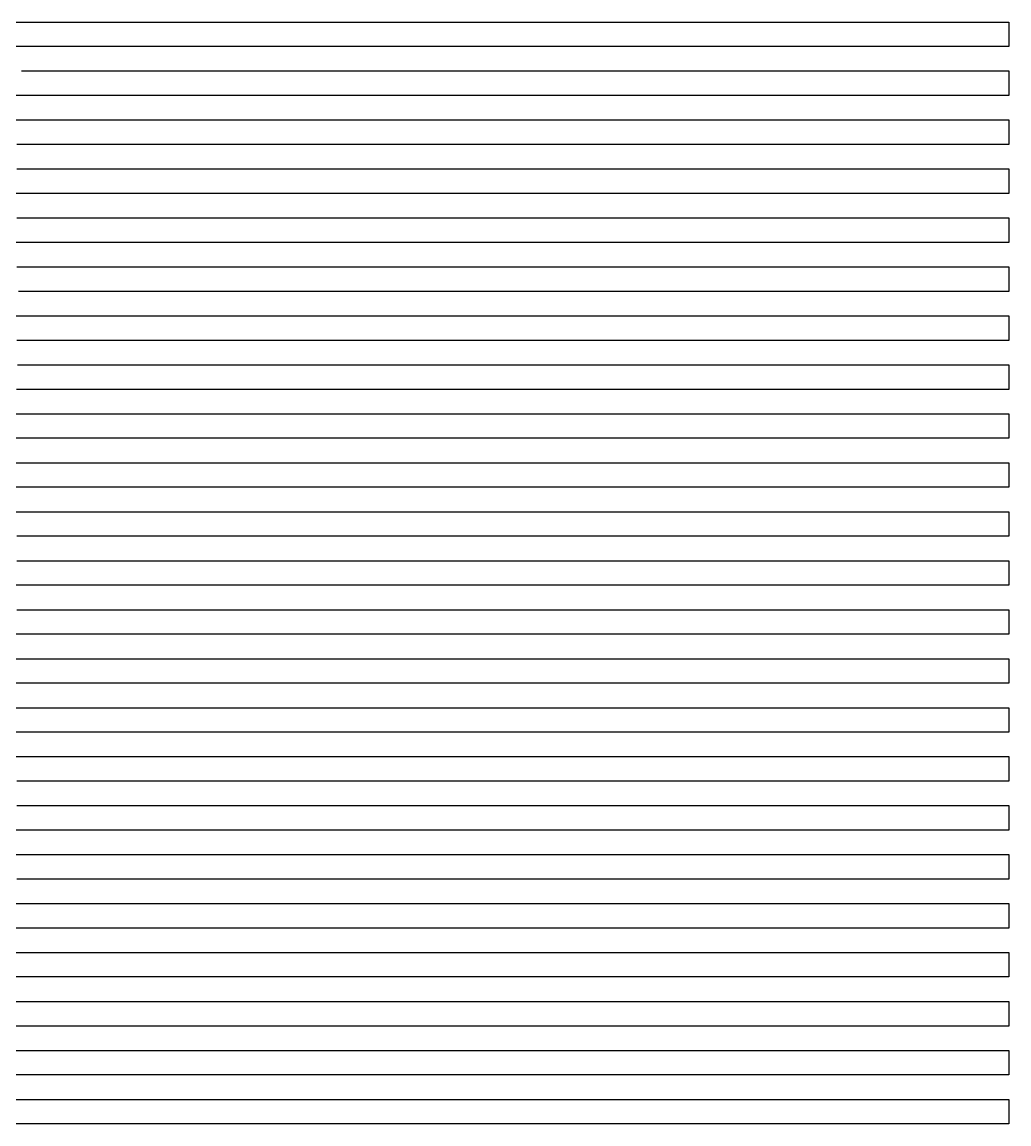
# Model space of a CAD drawing. Extents: x 20 to 170, y 60 to 234.
# Drawn here: x 132.5 to 170, y 60 to 101.87 of the extents above; entities that cross this region are included whole.
import ezdxf

# ---------------------------------------------------------------- set-up
doc = ezdxf.new("R2010")
doc.units = 0
doc.header["$LTSCALE"] = 0.000394
doc.layers.add('SPLINE', color=7, linetype='CONTINUOUS')

msp = doc.modelspace()

# ---------------------------------------------------------------- linework, layer by layer
at = {"layer": 'SPLINE', "color": 2}
for points in [[(132.172699, 101.873642, -16.168135), (133.002243, 101.873642, -16.086695), (134.399063, 101.873642, -16.014675), (135.793518, 101.873642, -15.836175), (137.190353, 101.873642, -15.638936), (138.584793, 101.873642, -15.479278), (138.802216, 101.873642, -15.498037), (139.428467, 101.873642, -15.613896), (139.981598, 101.873642, -15.498037), (140.461411, 101.873642, -15.563796), (141.376038, 101.873642, -15.616997), (142.335602, 101.873642, -15.851835), (142.423035, 101.873642, -15.880055), (143.470093, 101.873642, -16.384155), (144.167267, 101.873642, -17.013573), (144.320923, 101.873642, -17.163853), (144.342194, 101.873642, -17.179533), (145.105652, 101.873642, -17.539591), (145.259216, 101.873642, -17.630411), (145.410431, 101.873642, -17.736851), (145.564087, 101.873642, -17.865269), (146.436249, 101.873642, -18.679407), (147.308319, 101.873642, -19.249226), (147.407623, 101.873642, -19.327505), (147.854279, 101.873642, -19.790983), (147.875565, 101.873642, -19.800364), (148.116608, 101.873642, -19.346325), (148.355347, 101.873642, -19.051968), (148.70517, 101.873642, -18.829687), (149.052597, 101.873642, -18.741987), (149.752167, 101.873642, -18.751408), (150.449341, 101.873642, -18.886047), (150.799225, 101.873642, -18.995647), (151.146545, 101.873642, -19.161585), (151.758713, 101.873642, -19.584286), (151.843811, 101.873642, -19.653185), (152.08493, 101.873642, -19.875504), (152.964096, 101.873642, -20.592562), (153.105896, 101.873642, -20.717821), (153.387146, 101.873642, -21.0779), (153.528976, 101.873642, -21.347179), (153.597565, 101.873642, -21.531919), (153.668442, 101.873642, -21.810617), (153.687363, 101.873642, -21.951538), (153.706223, 101.873642, -22.214516), (154.221466, 101.873642, -22.662275), (154.31366, 101.873642, -22.781296), (154.358582, 101.873642, -22.894033), (154.403442, 101.873642, -23.128874), (154.429459, 101.873642, -23.291674), (154.533493, 101.873642, -24.05571), (154.637451, 101.873642, -25.013868), (154.71788, 101.873642, -25.921925), (154.800537, 101.873642, -26.980263), (154.880844, 101.873642, -28.217098), (154.984909, 101.873642, -30.083353), (155.486008, 101.873642, -39.915424), (156.107483, 101.873642, -39.962379), (158.125931, 101.873642, -40), (170, 101.873642, -40), (170, 100.942459, -40), (158.125931, 100.942459, -40), (156.729111, 100.942459, -39.97176), (156.381668, 100.942459, -39.97176), (154.417633, 100.942459, -39.890366), (154.396347, 100.942459, -39.852825), (154.209686, 100.942459, -38.725544), (153.606979, 100.942459, -31.414089), (153.34938, 100.942459, -27.56892), (153.240616, 100.942459, -26.112965), (153.131958, 100.942459, -24.998228), (152.756149, 100.942459, -21.632137), (152.685226, 100.942459, -21.2971), (152.543411, 100.942459, -20.96204), (152.193665, 100.942459, -20.517382), (152.08493, 100.942459, -20.426601), (151.146545, 100.942459, -19.268045), (150.799225, 100.942459, -19.058268), (150.711746, 100.942459, -19.026947), (149.752167, 100.942459, -18.729467), (148.355347, 100.942459, -18.613607), (147.636841, 100.942459, -18.748247), (146.960876, 100.942459, -18.626167), (146.589844, 100.942459, -18.716948), (146.358231, 100.942459, -18.886047), (146.218811, 100.942459, -19.036327), (145.722427, 100.942459, -18.478968), (144.167267, 100.942459, -16.957233), (143.644943, 100.942459, -16.453054), (143.470093, 100.942459, -16.343454), (142.623932, 100.942459, -15.930136), (142.434937, 100.942459, -15.817415), (142.096878, 100.942459, -15.673396), (141.758911, 100.942459, -15.579476), (141.420929, 100.942459, -15.501176), (140.678833, 100.942459, -15.169238), (140.503967, 100.942459, -15.100338), (139.981598, 100.942459, -14.950058), (139.282013, 100.942459, -14.781019), (138.584793, 100.942459, -14.665159), (137.190353, 100.942459, -14.55556), (136.731812, 100.942459, -14.624459), (135.859741, 100.942459, -14.574299), (135.727325, 100.942459, -14.580579), (135.096298, 100.942459, -14.586859), (135.008789, 100.942459, -14.577479), (134.74646, 100.942459, -14.571219), (134.616486, 100.942459, -14.59312), (134.399063, 100.942459, -14.655699), (133.002243, 100.942459, -14.909358), (131.605392, 100.942459, -15.209937)], [(132.479889, 100.013611, -13.866682), (132.652512, 100.013611, -13.807182), (133.002243, 100.013611, -13.716402), (133.61203, 100.013611, -13.757062), (134.399063, 100.013611, -13.650622), (135.096298, 100.013611, -13.710122), (135.793518, 100.013611, -13.788382), (136.490738, 100.013611, -13.800902), (137.190353, 100.013611, -13.913642), (138.584793, 100.013611, -14.286241), (138.825867, 100.013611, -14.37704), (139.544373, 100.013611, -14.730879), (139.981598, 100.013611, -14.840459), (140.678833, 100.013611, -15.119158), (140.744934, 100.013611, -15.159858), (141.550903, 100.013611, -15.519977), (141.725769, 100.013611, -15.613896), (142.619202, 100.013611, -16.268295), (142.772888, 100.013611, -16.359135), (144.167267, 100.013611, -17.768171), (144.647095, 100.013611, -18.325529), (144.670685, 100.013611, -18.325529), (144.921265, 100.013611, -18.241009), (145.282822, 100.013611, -18.184629), (145.564087, 100.013611, -17.943489), (145.913879, 100.013611, -17.783831), (146.261383, 100.013611, -17.749411), (146.960876, 100.013611, -17.884029), (147.090912, 100.013611, -17.927889), (148.038635, 100.013611, -18.313049), (148.197037, 100.013611, -18.397589), (148.46405, 100.013611, -18.610487), (149.752167, 100.013611, -18.845327), (149.924744, 100.013611, -18.895428), (150.099609, 100.013611, -18.979967), (150.449341, 100.013611, -19.268045), (150.624252, 100.013611, -19.499725), (150.799225, 100.013611, -19.822304), (151.10405, 100.013611, -20.420341), (151.496399, 100.013611, -20.915062), (151.67131, 100.013611, -21.168739), (151.80127, 100.013611, -21.538219), (152.193665, 100.013611, -24.17157), (152.302307, 100.013611, -25.073368), (152.734879, 100.013611, -28.940416), (152.798706, 100.013611, -29.745132), (153.183899, 100.013611, -35.024437), (153.566833, 100.013611, -39.686844), (153.5905, 100.013611, -39.833984), (154.287689, 100.013611, -39.887245), (156.729111, 100.013611, -39.987419), (158.125931, 100.013611, -40), (170, 100.013611, -40), (170, 99.082397, -40), (157.078964, 99.082397, -40), (156.729111, 99.082397, -39.981159), (156.381668, 99.082397, -39.952999), (156.031906, 99.082397, -39.9342), (155.334702, 99.082397, -39.9342), (153.465134, 99.082397, -39.855904), (152.673447, 99.082397, -39.830864), (152.652161, 99.082397, -39.668064), (152.193665, 99.082397, -33.311623), (152.10614, 99.082397, -32.187527), (151.843811, 99.082397, -29.269175), (151.80127, 99.082397, -28.821417), (151.146545, 99.082397, -24.40955), (150.884338, 99.082397, -22.070498), (150.799225, 99.082397, -21.751118), (150.449341, 99.082397, -21.052839), (149.752167, 99.082397, -19.581165), (149.402374, 99.082397, -19.202305), (149.052597, 99.082397, -19.033207), (148.355347, 99.082397, -18.469587), (148.180435, 99.082397, -18.334949), (148.005554, 99.082397, -18.225349), (147.833008, 99.082397, -18.140829), (147.329605, 99.082397, -17.937269), (146.960876, 99.082397, -17.667971), (146.261383, 99.082397, -17.285931), (146.086411, 99.082397, -17.220211), (145.913879, 99.082397, -17.185793), (145.564087, 99.082397, -17.157593), (145.204849, 99.082397, -17.176413), (144.843246, 99.082397, -17.232771), (144.167267, 99.082397, -17.148193), (143.808075, 99.082397, -17.248411), (143.446396, 99.082397, -17.564651), (143.427521, 99.082397, -17.570911), (142.983215, 99.082397, -17.426891), (142.815399, 99.082397, -17.398691), (142.075592, 99.082397, -16.665993), (141.683289, 99.082397, -16.374775), (141.376038, 99.082397, -16.024075), (141.061646, 99.082397, -15.682796), (139.806671, 99.082397, -14.821719), (138.93454, 99.082397, -14.39272), (138.584793, 99.082397, -14.176661), (138.237305, 99.082397, -14.032641), (137.887543, 99.082397, -13.916762), (137.67012, 99.082397, -13.866682), (136.8405, 99.082397, -13.566043), (136.665588, 99.082397, -13.525343), (135.793518, 99.082397, -13.346863), (134.399063, 99.082397, -13.240444), (133.699463, 99.082397, -13.309284), (133.002243, 99.082397, -13.112024), (132.042664, 99.082397, -13.058764)], [(132.20575, 98.151184, -12.704945), (132.827393, 98.151184, -12.974285), (133.352036, 98.151184, -12.939825), (133.699463, 98.151184, -12.939825), (134.824493, 98.151184, -13.108904), (134.963989, 98.151184, -13.130844), (135.55481, 98.151184, -13.296764), (135.968384, 98.151184, -13.340623), (136.490738, 98.151184, -13.443963), (136.8405, 98.151184, -13.531623), (137.887543, 98.151184, -13.919902), (138.584793, 98.151184, -14.45534), (138.93454, 98.151184, -14.730879), (139.19693, 98.151184, -14.921898), (139.456879, 98.151184, -15.162978), (139.981598, 98.151184, -15.613896), (140.515747, 98.151184, -16.124275), (141.04985, 98.151184, -16.731773), (141.262573, 98.151184, -16.703573), (141.508423, 98.151184, -16.691053), (141.529633, 98.151184, -16.675413), (141.666779, 98.151184, -16.506315), (141.801422, 98.151184, -16.368515), (142.075592, 98.151184, -16.199455), (142.772888, 98.151184, -16.108635), (143.12262, 98.151184, -16.158735), (143.295105, 98.151184, -16.202555), (144.290131, 98.151184, -16.525055), (145.171722, 98.151184, -16.875772), (145.564087, 98.151184, -16.963493), (146.261383, 98.151184, -17.242151), (146.611115, 98.151184, -17.486351), (147.34848, 98.151184, -18.028049), (147.450104, 98.151184, -18.112629), (147.613251, 98.151184, -18.278549), (147.778656, 98.151184, -18.497747), (147.941742, 98.151184, -18.779547), (148.267883, 98.151184, -19.365126), (148.530289, 98.151184, -19.584286), (148.70517, 98.151184, -19.737743), (148.922577, 98.151184, -20.072803), (149.052597, 98.151184, -20.404701), (149.846741, 98.151184, -22.249016), (149.941223, 98.151184, -22.555836), (149.964905, 98.151184, -22.712416), (150.132675, 98.151184, -25.868687), (150.711746, 98.151184, -31.057169), (150.820511, 98.151184, -31.520569), (150.929138, 98.151184, -32.099827), (151.037933, 98.151184, -32.823143), (151.146545, 98.151184, -33.71244), (151.255341, 98.151184, -34.80526), (151.697281, 98.151184, -39.718124), (151.718521, 98.151184, -39.830864), (152.543411, 98.151184, -39.855904), (154.112747, 98.151184, -39.887245), (154.637451, 98.151184, -39.902905), (155.334702, 98.151184, -39.952999), (156.031906, 98.151184, -39.9342), (156.903992, 98.151184, -39.996841), (170, 98.151184, -40), (170, 97.219986, -40), (158.125931, 97.219986, -40), (156.556641, 97.219986, -39.990601), (155.857025, 97.219986, -39.952999), (155.15979, 97.219986, -39.93108), (154.287689, 97.219986, -39.896626), (152.543411, 97.219986, -39.890366), (152.36853, 97.219986, -39.884125), (151.496399, 97.219986, -39.827724), (150.83696, 97.219986, -39.818344), (149.903473, 97.219986, -39.749424), (149.882187, 97.219986, -39.414444), (149.402374, 97.219986, -30.196053), (149.052597, 97.219986, -23.711252), (149.031311, 97.219986, -23.388754), (148.965164, 97.219986, -23.094414), (148.355347, 97.219986, -21.5413), (148.005554, 97.219986, -20.711521), (147.658051, 97.219986, -20.063343), (147.308319, 97.219986, -19.437105), (146.960876, 97.219986, -18.823427), (146.677368, 97.219986, -18.541607), (146.393692, 97.219986, -18.334949), (146.369995, 97.219986, -18.306749), (145.913879, 97.219986, -17.455051), (145.564087, 97.219986, -17.066813), (145.389145, 97.219986, -16.941553), (145.214264, 97.219986, -16.863293), (144.450851, 97.219986, -16.553255), (144.342194, 97.219986, -16.487514), (144.167267, 97.219986, -16.402975), (143.994751, 97.219986, -16.334095), (143.470093, 97.219986, -16.152494), (143.035187, 97.219986, -15.939515), (142.772888, 97.219986, -15.833096), (142.075592, 97.219986, -15.663997), (141.376038, 97.219986, -15.679616), (140.678833, 97.219986, -15.704737), (140.32901, 97.219986, -15.786117), (139.981598, 97.219986, -15.999016), (139.653015, 97.219986, -16.343454), (138.584793, 97.219986, -15.297657), (137.190353, 97.219986, -14.051401), (136.8405, 97.219986, -13.885442), (136.143234, 97.219986, -13.487783), (135.968384, 97.219986, -13.403263), (135.881027, 97.219986, -13.378183), (134.399063, 97.219986, -13.021244), (133.744385, 97.219986, -12.930405), (133.068451, 97.219986, -12.930405), (132.914749, 97.219986, -12.864685), (132.652512, 97.219986, -12.770745), (132.305008, 97.219986, -12.670526)], [(132.305008, 96.291122, -12.736285), (133.699463, 96.291122, -13.130844), (135.096298, 96.291122, -13.415743), (135.443756, 96.291122, -13.613003), (135.793518, 96.291122, -13.907362), (136.490738, 96.291122, -14.39582), (137.190353, 96.291122, -15.100338), (137.887543, 96.291122, -15.754796), (138.499664, 96.291122, -15.804896), (138.520966, 96.291122, -15.814316), (139.981598, 96.291122, -15.510556), (140.678833, 96.291122, -15.554397), (141.376038, 96.291122, -15.623297), (142.075592, 96.291122, -15.648336), (142.423035, 96.291122, -15.695276), (142.772888, 96.291122, -15.851835), (143.470093, 96.291122, -16.190075), (143.644943, 96.291122, -16.302774), (143.819824, 96.291122, -16.456215), (144.429626, 96.291122, -17.145073), (144.866852, 96.291122, -17.386171), (145.041809, 96.291122, -17.570911), (145.214264, 96.291122, -17.884029), (145.564087, 96.291122, -18.688787), (146.261383, 96.291122, -20.057123), (146.960876, 96.291122, -21.33778), (147.242126, 96.291122, -21.879498), (147.353271, 96.291122, -22.120598), (148.005554, 96.291122, -23.667452), (148.093033, 96.291122, -23.993092), (148.116608, 96.291122, -24.23419), (148.355347, 96.291122, -28.483276), (148.965164, 96.291122, -39.730663), (148.988724, 96.291122, -39.746346), (149.752167, 96.291122, -39.746346), (150.449341, 96.291122, -39.771385), (151.408951, 96.291122, -39.818344), (151.843811, 96.291122, -39.833984), (152.543411, 96.291122, -39.887245), (153.5905, 96.291122, -39.899784), (154.637451, 96.291122, -39.9342), (155.334702, 96.291122, -39.937321), (156.903992, 96.291122, -40), (170, 96.291122, -40), (170, 95.359894, -40), (156.031906, 95.359894, -40), (155.682159, 95.359894, -39.990601), (154.984909, 95.359894, -39.952999), (153.5905, 95.359894, -39.899784), (152.543411, 95.359894, -39.896626), (151.843811, 95.359894, -39.833984), (151.321487, 95.359894, -39.815205), (149.752167, 95.359894, -39.780785), (148.050476, 95.359894, -39.711884), (148.02919, 95.359894, -39.627365), (147.495026, 95.359894, -30.199173), (147.175995, 95.359894, -24.966888), (147.135773, 95.359894, -24.697588), (147.093231, 95.359894, -24.55047), (147.027115, 95.359894, -24.39389), (146.261383, 95.359894, -22.865814), (145.564087, 95.359894, -21.347179), (144.866852, 95.359894, -19.769043), (144.538345, 95.359894, -18.983088), (144.408356, 95.359894, -18.710648), (144.249985, 95.359894, -18.460207), (144.167267, 95.359894, -18.356829), (143.536194, 95.359894, -17.624151), (143.328278, 95.359894, -17.044893), (143.143906, 95.359894, -16.738033), (142.772888, 95.359894, -16.428015), (142.075592, 95.359894, -15.977156), (141.90065, 95.359894, -15.851835), (141.725769, 95.359894, -15.745437), (141.376038, 95.359894, -15.632656), (139.981598, 95.359894, -15.504316), (139.48056, 95.359894, -15.510556), (138.809311, 95.359894, -15.128538), (138.584793, 95.359894, -15.047178), (137.887543, 95.359894, -14.846739), (137.190353, 95.359894, -14.752799), (136.71521, 95.359894, -14.821719), (136.216568, 95.359894, -15.000198), (135.83847, 95.359894, -14.993938), (135.096298, 95.359894, -14.35202), (134.74646, 95.359894, -14.013801), (134.399063, 95.359894, -13.753942), (134.049271, 95.359894, -13.647482), (133.699463, 95.359894, -13.559843), (133.002243, 95.359894, -13.324923), (131.605392, 95.359894, -13.058764)], [(132.305008, 94.428711, -13.569223), (132.652512, 94.428711, -13.735142), (133.082642, 94.428711, -14.032641), (133.323669, 94.428711, -14.120301), (133.645111, 94.428711, -14.27058), (134.167419, 94.428711, -14.696439), (134.28801, 94.428711, -14.815439), (134.311584, 94.428711, -14.821719), (134.74646, 94.428711, -14.52424), (135.096298, 94.428711, -14.42402), (135.793518, 94.428711, -14.442801), (136.694, 94.428711, -14.627539), (137.015472, 94.428711, -14.752799), (137.190353, 94.428711, -14.752799), (137.887543, 94.428711, -14.821719), (138.584793, 94.428711, -15.015819), (138.863617, 94.428711, -15.116018), (139.719238, 94.428711, -15.598236), (139.981598, 94.428711, -15.717237), (140.482697, 94.428711, -16.105515), (140.678833, 94.428711, -16.127455), (141.028595, 94.428711, -16.243275), (141.376038, 94.428711, -16.562654), (141.529633, 94.428711, -16.800632), (142.118149, 94.428711, -17.232771), (142.248138, 94.428711, -17.354851), (142.359192, 94.428711, -17.520851), (142.597916, 94.428711, -18.034349), (142.727905, 94.428711, -18.36937), (143.321167, 94.428711, -20.085283), (144.167267, 94.428711, -21.22192), (144.2547, 94.428711, -21.37538), (144.517059, 94.428711, -21.901398), (144.866852, 94.428711, -22.640396), (145.564087, 94.428711, -24.15591), (146.131363, 94.428711, -25.449146), (146.173859, 94.428711, -25.561846), (146.240097, 94.428711, -25.862406), (146.261383, 94.428711, -26.156784), (146.611115, 94.428711, -31.639587), (147.090912, 94.428711, -39.567844), (147.112152, 94.428711, -39.708744), (147.733795, 94.428711, -39.708744), (148.70517, 94.428711, -39.746346), (149.402374, 94.428711, -39.765083), (149.752167, 94.428711, -39.787045), (151.146545, 94.428711, -39.818344), (151.496399, 94.428711, -39.821484), (152.193665, 94.428711, -39.862206), (152.543411, 94.428711, -39.896626), (153.5905, 94.428711, -39.899784), (154.637451, 94.428711, -39.94046), (155.682159, 94.428711, -40), (170, 94.428711, -40), (170, 93.499863, -40), (156.729111, 93.499863, -40), (155.334702, 93.499863, -39.968681), (153.240616, 93.499863, -39.896626), (152.543411, 93.499863, -39.890366), (152.36853, 93.499863, -39.884125), (151.496399, 93.499863, -39.827724), (150.449341, 93.499863, -39.818344), (148.355347, 93.499863, -39.746346), (148.005554, 93.499863, -39.746346), (146.173859, 93.499863, -39.671165), (146.152588, 93.499863, -39.508385), (145.675217, 93.499863, -32.015327), (145.323013, 93.499863, -27.049183), (145.301788, 93.499863, -26.801783), (145.214264, 93.499863, -26.429184), (145.193008, 93.499863, -26.369684), (144.517059, 93.499863, -24.885489), (144.167267, 93.499863, -23.986832), (143.318787, 93.499863, -22.289696), (143.252625, 93.499863, -22.170717), (142.772888, 93.499863, -21.45052), (142.423035, 93.499863, -20.911942), (142.075592, 93.499863, -20.204264), (141.747055, 93.499863, -19.512285), (141.638428, 93.499863, -19.299385), (141.510757, 93.499863, -19.098946), (141.376038, 93.499863, -18.917347), (140.678833, 93.499863, -17.808891), (140.482697, 93.499863, -17.451931), (140.32901, 93.499863, -17.251511), (139.667206, 93.499863, -16.706713), (139.48056, 93.499863, -16.446795), (139.137817, 93.499863, -16.161875), (138.795151, 93.499863, -15.970876), (138.584793, 93.499863, -15.717237), (138.192474, 93.499863, -15.325797), (137.800079, 93.499863, -15.150498), (137.190353, 93.499863, -14.806039), (136.8405, 93.499863, -14.636939), (135.793518, 93.499863, -14.42092), (134.399063, 93.499863, -14.45222), (133.831848, 93.499863, -14.552381), (133.264587, 93.499863, -14.759059), (133.016434, 93.499863, -14.755939), (132.588684, 93.499863, -14.621279), (132.130127, 93.499863, -14.286241)], [(132.305008, 92.568649, -14.48664), (133.002243, 92.568649, -14.517981), (133.186615, 92.568649, -14.574299), (133.394562, 92.568649, -14.67454), (133.895599, 92.568649, -14.49292), (134.399063, 92.568649, -14.44594), (135.063232, 92.568649, -14.51168), (135.727325, 92.568649, -14.946959), (136.018021, 92.568649, -15.009559), (136.240234, 92.568649, -15.075318), (136.464783, 92.568649, -15.200558), (136.686844, 92.568649, -15.426017), (136.859467, 92.568649, -15.663997), (137.386505, 92.568649, -15.958315), (137.53772, 92.568649, -16.077295), (137.67012, 92.568649, -16.240135), (137.887543, 92.568649, -16.543875), (138.584793, 92.568649, -17.404991), (139.282013, 92.568649, -18.381929), (139.631744, 92.568649, -18.851627), (139.7854, 92.568649, -19.092726), (139.981598, 92.568649, -19.462185), (140.657562, 92.568649, -20.680222), (141.376038, 92.568649, -21.650898), (142.075592, 92.568649, -22.768776), (142.423035, 92.568649, -23.351154), (143.318787, 92.568649, -25.123468), (143.382599, 92.568649, -25.298788), (143.448807, 92.568649, -25.627586), (143.470093, 92.568649, -25.931324), (143.491379, 92.568649, -26.065945), (144.127075, 92.568649, -27.903978), (144.183777, 92.568649, -28.148218), (144.320923, 92.568649, -28.880957), (144.457947, 92.568649, -29.860992), (144.595062, 92.568649, -31.135429), (144.663559, 92.568649, -31.902567), (144.748688, 92.568649, -33.007904), (145.214264, 92.568649, -39.564724), (145.237946, 92.568649, -39.668064), (146.786011, 92.568649, -39.671165), (147.308319, 92.568649, -39.708744), (147.658051, 92.568649, -39.733845), (148.88002, 92.568649, -39.780785), (149.577255, 92.568649, -39.783924), (150.099609, 92.568649, -39.818344), (151.146545, 92.568649, -39.818344), (153.5905, 92.568649, -39.9342), (154.287689, 92.568649, -39.9342), (155.15979, 92.568649, -39.968681), (156.031906, 92.568649, -40), (170, 92.568649, -40), (170, 91.637436, -40), (155.682159, 91.637436, -40), (155.334702, 91.637436, -39.978062), (154.637451, 91.637436, -39.962379), (154.287689, 91.637436, -39.937321), (153.5905, 91.637436, -39.9342), (151.146545, 91.637436, -39.818344), (149.752167, 91.637436, -39.818344), (147.833008, 91.637436, -39.736923), (146.960876, 91.637436, -39.677464), (146.786011, 91.637436, -39.668064), (145.564087, 91.637436, -39.668064), (144.167267, 91.637436, -39.627365), (143.37793, 91.637436, -39.596024), (143.358978, 91.637436, -39.423824), (142.902802, 91.637436, -32.394207), (142.772888, 91.637436, -30.546751), (142.699554, 91.637436, -29.688793), (142.626297, 91.637436, -28.940416), (142.477386, 91.637436, -27.731781), (142.394653, 91.637436, -27.19318), (142.29306, 91.637436, -26.664022), (142.238693, 91.637436, -26.463604), (141.595871, 91.637436, -25.229908), (141.572205, 91.637436, -25.120348), (141.487122, 91.637436, -24.782148), (141.402023, 91.637436, -24.60055), (139.981598, 91.637436, -22.264656), (139.282013, 91.637436, -21.19376), (138.584793, 91.637436, -20.279444), (137.190353, 91.637436, -18.256689), (135.793518, 91.637436, -16.218235), (135.096298, 91.637436, -15.660856), (135.02298, 91.637436, -15.610736), (134.87886, 91.637436, -15.375957), (134.637772, 91.637436, -15.106618), (134.399063, 91.637436, -14.965738), (133.786911, 91.637436, -14.874939), (133.699463, 91.637436, -14.82482), (133.002243, 91.637436, -14.49604), (132.359344, 91.637436, -14.48664)], [(132.108841, 90.708618, -14.997018), (132.555573, 90.708618, -15.075318), (132.77774, 90.708618, -15.200558), (133.002243, 90.708618, -15.438578), (133.106186, 90.708618, -15.620176), (133.127487, 90.708618, -15.648336), (133.687683, 90.708618, -15.967715), (133.895599, 90.708618, -16.158735), (134.399063, 90.708618, -16.944653), (135.084503, 90.708618, -18.053089), (135.772217, 90.708618, -19.064528), (135.793518, 90.708618, -19.086445), (136.034607, 90.708618, -19.402685), (136.623047, 90.708618, -20.407822), (137.190353, 90.708618, -21.181219), (138.584793, 90.708618, -23.063114), (139.130722, 90.708618, -24.008732), (139.539612, 90.708618, -24.694489), (139.676697, 90.708618, -25.057688), (139.697968, 90.708618, -25.104649), (140.3573, 90.708618, -26.156784), (140.440125, 90.708618, -26.429184), (140.503967, 90.708618, -26.767363), (140.591309, 90.708618, -27.305941), (140.678833, 90.708618, -27.960339), (140.761505, 90.708618, -28.680576), (140.841919, 90.708618, -29.522835), (140.924591, 90.708618, -30.506071), (141.028595, 90.708618, -31.990267), (141.508423, 90.708618, -39.508385), (141.529633, 90.708618, -39.552185), (143.035187, 90.708618, -39.592903), (143.470093, 90.708618, -39.599144), (144.342194, 90.708618, -39.630444), (145.214264, 90.708618, -39.636745), (145.913879, 90.708618, -39.664925), (147.658051, 90.708618, -39.743225), (148.355347, 90.708618, -39.761963), (149.752167, 90.708618, -39.818344), (151.146545, 90.708618, -39.818344), (151.843811, 90.708618, -39.846523), (152.543411, 90.708618, -39.899784), (153.415543, 90.708618, -39.9342), (153.937836, 90.708618, -39.9342), (155.857025, 90.708618, -40), (170, 90.708618, -40), (170, 89.77739, -40), (155.857025, 89.77739, -40), (154.637451, 89.77739, -39.94046), (153.240616, 89.77739, -39.9342), (152.890869, 89.77739, -39.918564), (151.843811, 89.77739, -39.865303), (151.146545, 89.77739, -39.852825), (149.577255, 89.77739, -39.783924), (148.70517, 89.77739, -39.777645), (148.005554, 89.77739, -39.746346), (146.873459, 89.77739, -39.746346), (145.65152, 89.77739, -39.708744), (145.214264, 89.77739, -39.652405), (144.866852, 89.77739, -39.630444), (144.167267, 89.77739, -39.627365), (142.772888, 89.77739, -39.592903), (142.163055, 89.77739, -39.592903), (141.028595, 89.77739, -39.552185), (140.678833, 89.77739, -39.552185), (140.156509, 89.77739, -39.542805), (139.653015, 89.77739, -39.498924), (139.631744, 89.77739, -39.307964), (139.109436, 89.77739, -31.360889), (138.998322, 89.77739, -29.995693), (138.887299, 89.77739, -28.884077), (138.778549, 89.77739, -27.982279), (138.66745, 89.77739, -27.265181), (138.584793, 89.77739, -26.823723), (138.551727, 89.77739, -26.682802), (138.518555, 89.77739, -26.579502), (137.866272, 89.77739, -25.301947), (137.762314, 89.77739, -24.888628), (137.679504, 89.77739, -24.713268), (136.490738, 89.77739, -22.734356), (135.814789, 89.77739, -21.782417), (135.684753, 89.77739, -21.616478), (135.03006, 89.77739, -20.971439), (134.399063, 89.77739, -20.000744), (134.224182, 89.77739, -19.715803), (134.049271, 89.77739, -19.468426), (133.895599, 89.77739, -19.315025), (133.699463, 89.77739, -19.061407), (133.002243, 89.77739, -18.049969), (132.305008, 89.77739, -16.772453)], [(132.326294, 88.846191, -19.841043), (133.002243, 88.846191, -20.861841), (133.132263, 88.846191, -21.04348), (133.699463, 88.846191, -21.52566), (134.399063, 88.846191, -22.393036), (135.793518, 88.846191, -24.48469), (135.892731, 88.846191, -24.681988), (136.010925, 88.846191, -25.151669), (136.646729, 88.846191, -26.444864), (136.670334, 88.846191, -26.501225), (136.694, 88.846191, -26.582582), (136.757782, 88.846191, -26.883223), (136.795639, 88.846191, -27.089863), (136.927948, 88.846191, -27.947859), (137.081558, 88.846191, -29.287994), (137.733932, 88.846191, -35.707016), (137.757507, 88.846191, -35.863575), (137.963165, 88.846191, -36.439751), (138.171219, 88.846191, -37.303951), (138.563522, 88.846191, -39.452003), (138.584793, 88.846191, -39.480164), (139.631744, 88.846191, -39.480164), (141.028595, 88.846191, -39.549065), (141.376038, 88.846191, -39.552185), (142.423035, 88.846191, -39.592903), (143.12262, 88.846191, -39.596024), (143.994751, 88.846191, -39.630444), (144.69194, 88.846191, -39.649284), (145.738998, 88.846191, -39.702503), (146.611115, 88.846191, -39.708744), (147.658051, 88.846191, -39.746346), (148.005554, 88.846191, -39.746346), (148.355347, 88.846191, -39.777645), (149.752167, 88.846191, -39.783924), (150.449341, 88.846191, -39.812084), (151.408951, 88.846191, -39.855904), (151.843811, 88.846191, -39.865303), (153.5905, 88.846191, -39.9342), (154.287689, 88.846191, -39.9342), (154.637451, 88.846191, -39.9655), (155.334702, 88.846191, -40), (170, 88.846191, -40), (170, 87.914963, -40), (155.334702, 87.914963, -40), (152.543411, 87.914963, -39.896626), (152.36853, 87.914963, -39.896626), (151.146545, 87.914963, -39.846523), (149.402374, 87.914963, -39.815205), (148.355347, 87.914963, -39.761963), (147.658051, 87.914963, -39.743225), (146.960876, 87.914963, -39.711884), (146.261383, 87.914963, -39.708744), (145.564087, 87.914963, -39.683704), (144.866852, 87.914963, -39.664925), (144.167267, 87.914963, -39.636745), (143.470093, 87.914963, -39.621063), (143.12262, 87.914963, -39.599144), (142.075592, 87.914963, -39.586643), (139.282013, 87.914963, -39.480164), (138.584793, 87.914963, -39.486423), (137.190353, 87.914963, -39.464504), (136.731812, 87.914963, -39.445724), (136.710541, 87.914963, -39.433205), (136.377258, 87.914963, -37.610828), (136.237854, 87.914963, -36.918812), (136.124374, 87.914963, -36.467911), (135.895126, 87.914963, -35.819756), (135.878601, 87.914963, -35.719536), (135.226227, 87.914963, -29.237915), (135.096298, 87.914963, -28.044899), (135.008789, 87.914963, -27.40616), (134.921417, 87.914963, -26.870703), (134.855194, 87.914963, -26.541904), (134.800842, 87.914963, -26.329004), (134.774826, 87.914963, -26.266344), (133.883804, 87.914963, -24.56295), (133.803467, 87.914963, -24.42519), (133.132263, 87.914963, -23.517132), (133.002243, 87.914963, -23.219694), (132.283722, 87.914963, -22.220816)], [(132.21756, 86.986115, -26.341484), (133.01886, 86.986115, -32.265808), (133.03302, 86.986115, -32.334667), (133.16774, 86.986115, -32.820023), (133.300049, 86.986115, -33.458824), (133.434784, 86.986115, -34.285419), (133.583649, 86.986115, -35.487835), (133.983124, 86.986115, -39.157665), (134.004349, 86.986115, -39.326744), (135.618622, 86.986115, -39.401905), (136.318176, 86.986115, -39.423824), (137.190353, 86.986115, -39.467686), (138.584793, 86.986115, -39.483284), (139.282013, 86.986115, -39.514645), (139.981598, 86.986115, -39.533424), (140.678833, 86.986115, -39.552185), (141.028595, 86.986115, -39.552185), (142.075592, 86.986115, -39.592903), (142.772888, 86.986115, -39.592903), (145.913879, 86.986115, -39.708744), (146.611115, 86.986115, -39.727543), (146.960876, 86.986115, -39.746346), (148.530289, 86.986115, -39.777645), (149.402374, 86.986115, -39.802685), (149.752167, 86.986115, -39.827724), (150.449341, 86.986115, -39.852825), (151.146545, 86.986115, -39.871563), (151.843811, 86.986115, -39.896626), (152.543411, 86.986115, -39.902905), (153.240616, 86.986115, -39.93108), (153.937836, 86.986115, -39.949841), (154.984909, 86.986115, -40), (170, 86.986115, -40), (170, 86.054916, -40), (154.809982, 86.054916, -40), (153.937836, 86.054916, -39.949841), (153.240616, 86.054916, -39.9342), (152.543411, 86.054916, -39.93108), (150.799225, 86.054916, -39.862206), (149.752167, 86.054916, -39.852825), (148.355347, 86.054916, -39.783924), (147.745575, 86.054916, -39.783924), (145.389145, 86.054916, -39.702503), (144.866852, 86.054916, -39.661804), (144.167267, 86.054916, -39.630444), (143.295105, 86.054916, -39.627365), (142.772888, 86.054916, -39.611683), (142.075592, 86.054916, -39.586643), (141.376038, 86.054916, -39.561584), (140.32901, 86.054916, -39.549065), (139.631744, 86.054916, -39.517765), (138.584793, 86.054916, -39.514645), (135.793518, 86.054916, -39.401905), (135.443756, 86.054916, -39.398785), (134.399063, 86.054916, -39.345524), (132.827393, 86.054916, -39.292305), (131.605392, 86.054916, -39.292305)], [(131.955276, 85.123718, -39.292305), (132.827393, 85.123718, -39.326744), (134.049271, 85.123718, -39.364285), (134.399063, 85.123718, -39.364285), (136.490738, 85.123718, -39.430084), (136.665588, 85.123718, -39.442604), (137.53772, 85.123718, -39.445724), (138.409912, 85.123718, -39.508385), (138.93454, 85.123718, -39.517765), (139.631744, 85.123718, -39.517765), (141.028595, 85.123718, -39.586643), (143.12262, 85.123718, -39.596024), (143.470093, 85.123718, -39.602264), (144.866852, 85.123718, -39.658665), (145.913879, 85.123718, -39.730663), (146.086411, 85.123718, -39.743225), (146.960876, 85.123718, -39.746346), (148.005554, 85.123718, -39.783924), (148.70517, 85.123718, -39.783924), (149.577255, 85.123718, -39.849644), (149.752167, 85.123718, -39.852825), (150.449341, 85.123718, -39.855904), (152.36853, 85.123718, -39.93108), (153.5905, 85.123718, -39.968681), (154.637451, 85.123718, -39.978062), (155.334702, 85.123718, -40), (170, 85.123718, -40), (170, 84.19487, -40), (155.334702, 84.19487, -40), (152.193665, 84.19487, -39.93108), (151.496399, 84.19487, -39.899784), (150.449341, 84.19487, -39.890366), (149.752167, 84.19487, -39.865303), (149.402374, 84.19487, -39.843403), (148.355347, 84.19487, -39.799564), (147.658051, 84.19487, -39.780785), (146.786011, 84.19487, -39.746346), (145.913879, 84.19487, -39.746346), (145.564087, 84.19487, -39.715004), (143.819824, 84.19487, -39.664925), (143.470093, 84.19487, -39.621063), (142.772888, 84.19487, -39.592903), (141.203445, 84.19487, -39.592903), (139.981598, 84.19487, -39.542805), (139.631744, 84.19487, -39.498924), (139.282013, 84.19487, -39.483284), (138.409912, 84.19487, -39.498924), (138.237305, 84.19487, -39.495823), (137.887543, 84.19487, -39.464504), (137.190353, 84.19487, -39.442604), (135.793518, 84.19487, -39.411304), (135.096298, 84.19487, -39.401905), (133.002243, 84.19487, -39.326744), (131.605392, 84.19487, -39.307964)], [(131.605392, 83.26368, -39.307964), (133.002243, 83.26368, -39.326744), (133.699463, 83.26368, -39.329865), (134.049271, 83.26368, -39.345524), (134.571594, 83.26368, -39.389404), (136.8405, 83.26368, -39.480164), (137.53772, 83.26368, -39.480164), (137.887543, 83.26368, -39.495823), (138.584793, 83.26368, -39.492725), (139.981598, 83.26368, -39.545925), (140.32901, 83.26368, -39.583485), (141.028595, 83.26368, -39.592903), (141.376038, 83.26368, -39.592903), (142.423035, 83.26368, -39.627365), (143.470093, 83.26368, -39.636745), (144.167267, 83.26368, -39.680565), (145.738998, 83.26368, -39.743225), (146.611115, 83.26368, -39.746346), (147.658051, 83.26368, -39.783924), (148.005554, 83.26368, -39.783924), (148.70517, 83.26368, -39.815205), (149.577255, 83.26368, -39.884125), (149.752167, 83.26368, -39.890366), (151.496399, 83.26368, -39.896626), (152.36853, 83.26368, -39.93108), (153.5905, 83.26368, -39.97176), (154.287689, 83.26368, -39.97176), (154.637451, 83.26368, -40), (170, 83.26368, -40), (170, 82.332458, -40), (155.334702, 82.332458, -40), (153.937836, 82.332458, -39.987419), (152.543411, 82.332458, -39.9342), (152.193665, 82.332458, -39.93108), (151.496399, 82.332458, -39.899784), (149.752167, 82.332458, -39.896626), (149.052597, 82.332458, -39.871563), (148.005554, 82.332458, -39.796444), (146.786011, 82.332458, -39.746346), (145.913879, 82.332458, -39.746346), (144.167267, 82.332458, -39.671165), (143.819824, 82.332458, -39.652405), (143.12262, 82.332458, -39.630444), (142.075592, 82.332458, -39.592903), (140.32901, 82.332458, -39.592903), (138.584793, 82.332458, -39.524044), (137.887543, 82.332458, -39.508385), (137.53772, 82.332458, -39.483284), (136.8405, 82.332458, -39.480164), (135.096298, 82.332458, -39.417564), (134.049271, 82.332458, -39.342384), (133.699463, 82.332458, -39.326744), (132.305008, 82.332458, -39.326744)], [(132.305008, 81.403587, -39.326744), (132.827393, 81.403587, -39.329865), (133.352036, 81.403587, -39.364285), (133.699463, 81.403587, -39.364285), (134.049271, 81.403587, -39.379963), (134.399063, 81.403587, -39.408165), (135.793518, 81.403587, -39.442604), (136.8405, 81.403587, -39.480164), (137.190353, 81.403587, -39.480164), (138.584793, 81.403587, -39.561584), (139.456879, 81.403587, -39.592903), (141.376038, 81.403587, -39.602264), (142.075592, 81.403587, -39.592903), (143.470093, 81.403587, -39.636745), (144.167267, 81.403587, -39.680565), (144.866852, 81.403587, -39.733845), (146.960876, 81.403587, -39.780785), (148.530289, 81.403587, -39.877865), (148.70517, 81.403587, -39.877865), (149.052597, 81.403587, -39.865303), (149.402374, 81.403587, -39.862206), (150.449341, 81.403587, -39.896626), (151.146545, 81.403587, -39.896626), (152.543411, 81.403587, -39.9342), (153.240616, 81.403587, -39.9342), (153.937836, 81.403587, -40), (170, 81.403587, -40), (170, 80.472382, -40), (153.937836, 80.472382, -40), (153.5905, 80.472382, -39.95612), (153.240616, 80.472382, -39.9342), (152.543411, 80.472382, -39.9342), (149.752167, 80.472382, -39.865303), (149.052597, 80.472382, -39.855904), (148.530289, 80.472382, -39.877865), (147.658051, 80.472382, -39.783924), (146.960876, 80.472382, -39.783924), (145.389145, 80.472382, -39.743225), (144.866852, 80.472382, -39.696224), (142.772888, 80.472382, -39.630444), (141.376038, 80.472382, -39.627365), (140.678833, 80.472382, -39.599144), (137.887543, 80.472382, -39.536545), (137.190353, 80.472382, -39.495823), (135.793518, 80.472382, -39.445724), (135.096298, 80.472382, -39.442604), (133.874329, 80.472382, -39.398785), (133.002243, 80.472382, -39.333004), (131.955276, 80.472382, -39.323605)], [(132.305008, 79.541199, -39.333004), (132.652512, 79.541199, -39.329865), (133.002243, 79.541199, -39.339264), (133.524597, 79.541199, -39.392525), (134.399063, 79.541199, -39.426945), (135.793518, 79.541199, -39.452003), (137.362823, 79.541199, -39.517765), (137.887543, 79.541199, -39.524044), (138.584793, 79.541199, -39.552185), (139.631744, 79.541199, -39.558464), (141.550903, 79.541199, -39.630444), (142.075592, 79.541199, -39.630444), (142.423035, 79.541199, -39.649284), (142.772888, 79.541199, -39.680565), (143.470093, 79.541199, -39.702503), (145.214264, 79.541199, -39.708744), (145.913879, 79.541199, -39.746346), (146.611115, 79.541199, -39.746346), (148.005554, 79.541199, -39.799564), (148.617706, 79.541199, -39.871563), (148.70517, 79.541199, -39.877865), (149.052597, 79.541199, -39.865303), (149.402374, 79.541199, -39.862206), (150.449341, 79.541199, -39.896626), (150.799225, 79.541199, -39.899784), (151.496399, 79.541199, -39.9342), (152.543411, 79.541199, -39.94046), (153.240616, 79.541199, -40), (170, 79.541199, -40), (170, 78.609978, -40), (152.890869, 78.609978, -39.996841), (151.843811, 78.609978, -39.94046), (151.146545, 78.609978, -39.912285), (150.449341, 78.609978, -39.890366), (149.752167, 78.609978, -39.865303), (148.70517, 78.609978, -39.855904), (148.355347, 78.609978, -39.837143), (147.833008, 78.609978, -39.815205), (146.960876, 78.609978, -39.749424), (145.564087, 78.609978, -39.730663), (144.866852, 78.609978, -39.708744), (143.819824, 78.609978, -39.727543), (143.470093, 78.609978, -39.715004), (142.423035, 78.609978, -39.633625), (141.203445, 78.609978, -39.630444), (139.981598, 78.609978, -39.580364), (138.584793, 78.609978, -39.552185), (137.887543, 78.609978, -39.524044), (137.450348, 78.609978, -39.517765), (136.490738, 78.609978, -39.467686), (135.793518, 78.609978, -39.442604), (134.399063, 78.609978, -39.442604), (133.002243, 78.609978, -39.326744), (130.908203, 78.609978, -39.292305)], [(130.908203, 77.681137, -39.323605), (132.827393, 77.681137, -39.326744), (133.002243, 77.681137, -39.339264), (133.524597, 77.681137, -39.398785), (134.399063, 77.681137, -39.433205), (135.793518, 77.681137, -39.445724), (136.490738, 77.681137, -39.477043), (137.190353, 77.681137, -39.495823), (137.887543, 77.681137, -39.524044), (138.584793, 77.681137, -39.564724), (141.376038, 77.681137, -39.630444), (142.423035, 77.681137, -39.633625), (143.470093, 77.681137, -39.708744), (143.994751, 77.681137, -39.711884), (145.564087, 77.681137, -39.768265), (146.960876, 77.681137, -39.783924), (149.577255, 77.681137, -39.896626), (150.449341, 77.681137, -39.896626), (152.543411, 77.681137, -39.968681), (153.937836, 77.681137, -40), (170, 77.681137, -40), (170, 76.749931, -40), (153.240616, 76.749931, -40), (152.543411, 76.749931, -39.968681), (149.752167, 76.749931, -39.896626), (148.355347, 76.749931, -39.871563), (147.833008, 76.749931, -39.852825), (146.960876, 76.749931, -39.787045), (145.564087, 76.749931, -39.771385), (144.517059, 76.749931, -39.718124), (143.819824, 76.749931, -39.702503), (142.772888, 76.749931, -39.646103), (142.075592, 76.749931, -39.630444), (141.376038, 76.749931, -39.630444), (138.584793, 76.749931, -39.561584), (138.237305, 76.749931, -39.536545), (136.8405, 76.749931, -39.480164), (135.793518, 76.749931, -39.477043), (133.699463, 76.749931, -39.401905), (133.002243, 76.749931, -39.395603), (131.605392, 76.749931, -39.326744)], [(131.605392, 75.818695, -39.326744), (133.002243, 75.818695, -39.376865), (133.524597, 75.818695, -39.430084), (134.049271, 75.818695, -39.442604), (134.399063, 75.818695, -39.442604), (135.793518, 75.818695, -39.477043), (136.490738, 75.818695, -39.480164), (137.190353, 75.818695, -39.502106), (137.887543, 75.818695, -39.545925), (138.409912, 75.818695, -39.586643), (139.631744, 75.818695, -39.596024), (139.981598, 75.818695, -39.611683), (141.376038, 75.818695, -39.630444), (142.248138, 75.818695, -39.664925), (143.470093, 75.818695, -39.677464), (144.866852, 75.818695, -39.743225), (145.564087, 75.818695, -39.761963), (147.133438, 75.818695, -39.818344), (147.658051, 75.818695, -39.821484), (148.88002, 75.818695, -39.871563), (149.052597, 75.818695, -39.887245), (149.752167, 75.818695, -39.902905), (150.624252, 75.818695, -39.9342), (151.146545, 75.818695, -39.9342), (152.543411, 75.818695, -39.978062), (152.890869, 75.818695, -40), (170, 75.818695, -40), (170, 74.88987, -40), (152.543411, 74.88987, -40), (151.146545, 74.88987, -39.9342), (149.752167, 74.88987, -39.93108), (148.355347, 74.88987, -39.846523), (147.658051, 74.88987, -39.818344), (146.960876, 74.88987, -39.818344), (144.866852, 74.88987, -39.746346), (144.167267, 74.88987, -39.736923), (142.772888, 74.88987, -39.668064), (142.248138, 74.88987, -39.668064), (141.376038, 74.88987, -39.630444), (139.981598, 74.88987, -39.611683), (139.631744, 74.88987, -39.596024), (138.584793, 74.88987, -39.596024), (137.190353, 74.88987, -39.545925), (136.318176, 74.88987, -39.498924), (135.443756, 74.88987, -39.473885), (133.699463, 74.88987, -39.417564), (133.002243, 74.88987, -39.373745), (131.955276, 74.88987, -39.361183)], [(132.130127, 73.958649, -39.398785), (133.002243, 73.958649, -39.401905), (134.74646, 73.958649, -39.480164), (135.618622, 73.958649, -39.480164), (137.53772, 73.958649, -39.552185), (138.237305, 73.958649, -39.577244), (138.584793, 73.958649, -39.592903), (139.631744, 73.958649, -39.596024), (140.678833, 73.958649, -39.630444), (141.376038, 73.958649, -39.636745), (142.772888, 73.958649, -39.668064), (143.470093, 73.958649, -39.696224), (143.994751, 73.958649, -39.736923), (145.564087, 73.958649, -39.783924), (146.611115, 73.958649, -39.783924), (148.005554, 73.958649, -39.837143), (148.530289, 73.958649, -39.880943), (149.052597, 73.958649, -39.896626), (149.577255, 73.958649, -39.899784), (150.099609, 73.958649, -39.9342), (150.274475, 73.958649, -39.949841), (150.449341, 73.958649, -39.952999), (151.146545, 73.958649, -39.9342), (151.843811, 73.958649, -39.95612), (152.193665, 73.958649, -39.987419), (152.543411, 73.958649, -40), (170, 73.958649, -40), (170, 73.027451, -40), (152.543411, 73.027451, -40), (150.971695, 73.027451, -39.968681), (150.449341, 73.027451, -39.92794), (149.752167, 73.027451, -39.899784), (148.70517, 73.027451, -39.896626), (148.355347, 73.027451, -39.868484), (146.960876, 73.027451, -39.787045), (145.564087, 73.027451, -39.783924), (144.167267, 73.027451, -39.746346), (142.772888, 73.027451, -39.721283), (142.423035, 73.027451, -39.708744), (142.075592, 73.027451, -39.702503), (141.376038, 73.027451, -39.680565), (141.028595, 73.027451, -39.652405), (139.282013, 73.027451, -39.592903), (138.584793, 73.027451, -39.592903), (137.887543, 73.027451, -39.561584), (137.53772, 73.027451, -39.552185), (136.490738, 73.027451, -39.517765), (135.968384, 73.027451, -39.517765), (135.096298, 73.027451, -39.486423), (134.659058, 73.027451, -39.480164), (133.699463, 73.027451, -39.433205), (133.002243, 73.027451, -39.408165), (132.305008, 73.027451, -39.395603)], [(132.305008, 72.098602, -39.395603), (133.002243, 72.098602, -39.436325), (134.049271, 72.098602, -39.442604), (135.096298, 72.098602, -39.480164), (135.793518, 72.098602, -39.483284), (136.490738, 72.098602, -39.508385), (137.190353, 72.098602, -39.542805), (138.409912, 72.098602, -39.592903), (139.631744, 72.098602, -39.630444), (140.32901, 72.098602, -39.636745), (140.678833, 72.098602, -39.661804), (141.376038, 72.098602, -39.671165), (142.075592, 72.098602, -39.702503), (142.772888, 72.098602, -39.721283), (144.167267, 72.098602, -39.746346), (144.866852, 72.098602, -39.771385), (145.738998, 72.098602, -39.818344), (146.261383, 72.098602, -39.827724), (146.960876, 72.098602, -39.855904), (147.658051, 72.098602, -39.855904), (148.70517, 72.098602, -39.896626), (149.577255, 72.098602, -39.921684), (149.752167, 72.098602, -39.93108), (150.449341, 72.098602, -39.9342), (150.799225, 72.098602, -39.949841), (151.496399, 72.098602, -40), (170, 72.098602, -40), (170, 71.167404, -40), (151.146545, 71.167404, -39.996841), (150.449341, 71.167404, -39.9342), (149.924744, 71.167404, -39.9342), (147.658051, 71.167404, -39.855904), (146.960876, 71.167404, -39.868484), (145.564087, 71.167404, -39.783924), (145.214264, 71.167404, -39.783924), (144.167267, 71.167404, -39.746346), (143.12262, 71.167404, -39.746346), (142.075592, 71.167404, -39.708744), (141.376038, 71.167404, -39.699345), (139.981598, 71.167404, -39.630444), (139.456879, 71.167404, -39.630444), (138.409912, 71.167404, -39.592903), (136.8405, 71.167404, -39.592903), (136.665588, 71.167404, -39.580364), (135.793518, 71.167404, -39.483284), (134.399063, 71.167404, -39.464504), (133.699463, 71.167404, -39.442604), (132.827393, 71.167404, -39.442604), (131.955276, 71.167404, -39.411304)], [(131.605392, 70.236191, -39.401905), (132.652512, 70.236191, -39.433205), (134.921417, 70.236191, -39.514645), (135.793518, 70.236191, -39.517765), (137.190353, 70.236191, -39.592903), (138.584793, 70.236191, -39.627365), (140.32901, 70.236191, -39.630444), (141.203445, 70.236191, -39.696224), (141.725769, 70.236191, -39.708744), (142.075592, 70.236191, -39.708744), (142.772888, 70.236191, -39.733845), (144.167267, 70.236191, -39.749424), (145.564087, 70.236191, -39.783924), (145.913879, 70.236191, -39.783924), (146.786011, 70.236191, -39.852825), (148.005554, 70.236191, -39.896626), (149.402374, 70.236191, -39.896626), (150.449341, 70.236191, -39.9342), (150.799225, 70.236191, -39.937321), (151.146545, 70.236191, -39.9655), (152.543411, 70.236191, -40), (170, 70.236191, -40), (170, 69.304985, -40), (152.543411, 69.304985, -40), (151.146545, 69.304985, -39.9655), (150.799225, 69.304985, -39.937321), (150.449341, 69.304985, -39.93108), (149.752167, 69.304985, -39.902905), (148.70517, 69.304985, -39.899784), (147.658051, 69.304985, -39.890366), (146.960876, 69.304985, -39.865303), (145.913879, 69.304985, -39.849644), (145.214264, 69.304985, -39.796444), (144.167267, 69.304985, -39.752605), (142.772888, 69.304985, -39.730663), (142.075592, 69.304985, -39.708744), (141.376038, 69.304985, -39.702503), (139.631744, 69.304985, -39.633625), (138.584793, 69.304985, -39.627365), (137.190353, 69.304985, -39.592903), (135.793518, 69.304985, -39.517765), (135.443756, 69.304985, -39.514645), (133.699463, 69.304985, -39.442604), (132.305008, 69.304985, -39.442604)], [(131.605392, 68.376144, -39.430084), (133.002243, 68.376144, -39.442604), (134.399063, 68.376144, -39.464504), (137.190353, 68.376144, -39.592903), (138.584793, 68.376144, -39.630444), (139.981598, 68.376144, -39.658665), (142.772888, 68.376144, -39.768265), (144.167267, 68.376144, -39.752605), (145.564087, 68.376144, -39.846523), (146.960876, 68.376144, -39.896626), (148.355347, 68.376144, -39.896626), (149.752167, 68.376144, -39.9342), (151.146545, 68.376144, -39.981159), (151.321487, 68.376144, -39.996841), (170, 68.376144, -40), (170, 67.444923, -40), (114.333191, 67.444923, -40)], [(20, 66.51371, -40), (170, 66.51371, -40), (170, 65.584862, -40), (20, 65.584862, -40)], [(20, 64.653648, -40), (170, 64.653648, -40), (170, 63.72245, -40), (20, 63.72245, -40)], [(20, 62.793613, -40), (170, 62.793613, -40), (170, 61.862404, -40), (20, 61.862404, -40)], [(20, 60.93119, -40), (170, 60.93119, -40), (170, 60, -40), (20, 60, -40)]]:
    msp.add_polyline3d(points, dxfattribs=at)

doc.saveas('drawing.dxf')
